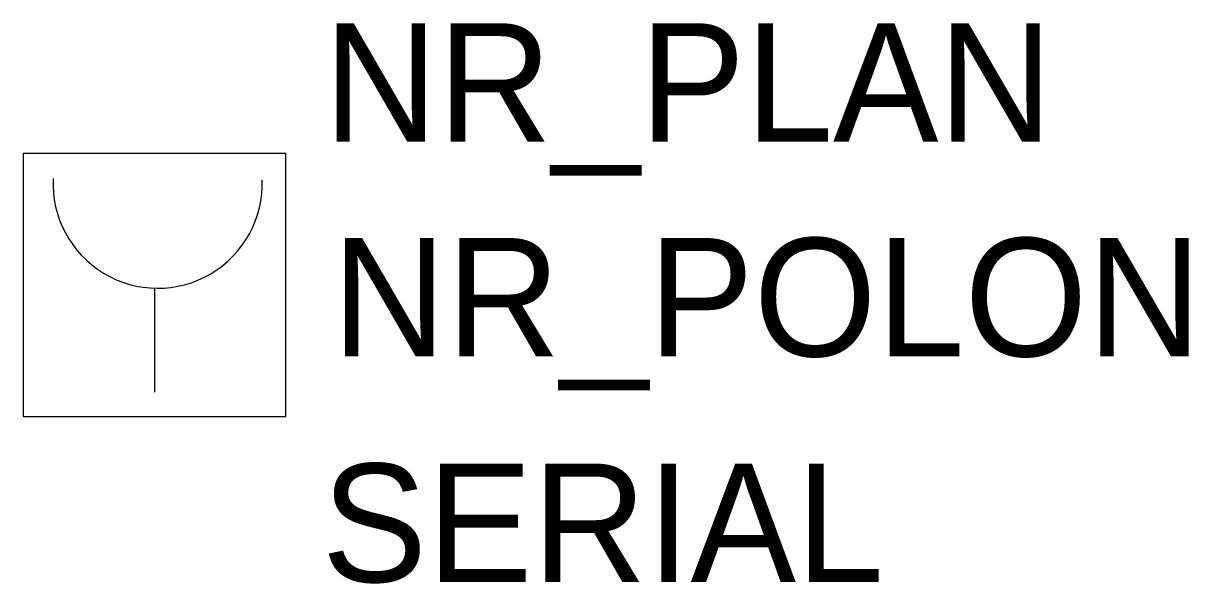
# Model space of a CAD drawing. Header units: millimetres. Extents: x 0 to 1775, y -256 to 597.
import ezdxf

# ---------------------------------------------------------------- set-up
doc = ezdxf.new("R2010")
doc.units = ezdxf.units.MM
doc.header["$LTSCALE"] = 0.25
doc.layers.get('0').update_dxf_attribs({"color": 252})
doc.styles.get("Standard").update_dxf_attribs({"font": 'PM_SMPLX.shx'})

msp = doc.modelspace()

# ---------------------------------------------------------------- linework, layer by layer
msp.add_line((199.8, 193.6), (199.8, 35.5))
msp.add_lwpolyline([(-0.2, -1.5), (399.8, -1.5), (399.8, 398.5), (-0.2, 398.5)], close=True)
msp.add_arc((204.5, 352.9), 159.4, 177.2727, 2.0078)

# ---------------------------------------------------------------- texts
for tag, p, flags in [('NR_PLAN', (457.2, 416.7), 8), ('NR_POLON', (470.1, 89.9), 9), ('SERIAL', (454.2, -253.5), 9)]:
    msp.add_attdef(tag, p, 'xx', height=180, dxfattribs=dict(flags=flags))

doc.saveas('drawing.dxf')
